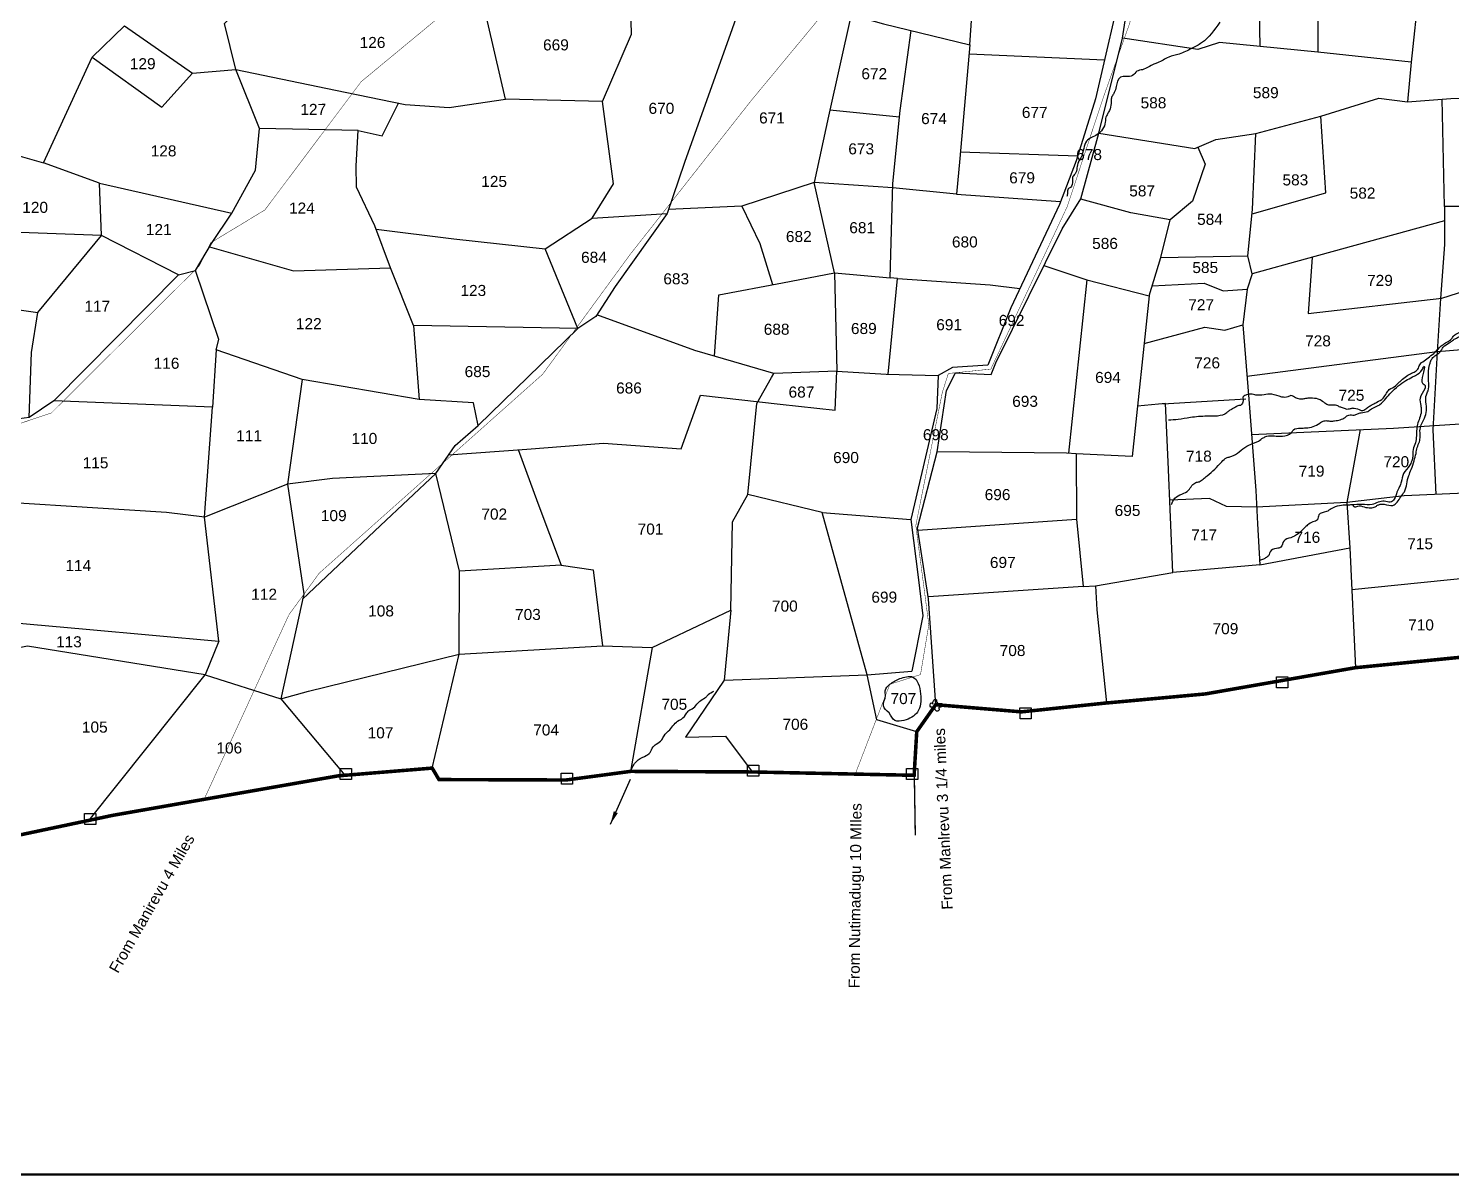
# Model space of a CAD drawing. Header units: feet. Extents: x 746667 to 763555, y 1616206 to 1623008.
# Drawn here: x 750905 to 754121, y 1616206 to 1618800 of the extents above; entities that cross this region are included whole.
import ezdxf
from ezdxf.enums import TextEntityAlignment as Align

# ---------------------------------------------------------------- set-up
doc = ezdxf.new("R2010")
doc.units = ezdxf.units.FT
doc.header["$LTSCALE"] = 15
doc.header["$MEASUREMENT"] = 0
doc.linetypes.add('HIDDEN2', pattern=[0.1875, 0.125, -0.0625])
for name, color, linetype in [('ARROWS', 5, 'Continuous'), ('HILL', 17, 'Continuous'), ('PLOT', 7, 'Continuous'), ('PLOT NO', 7, 'Continuous'), ('ROAD NAME', 255, 'Continuous'), ('ROADS', 6, 'Continuous'), ('TANKS-STREAM', 4, 'Continuous'), ('VILLAGE STONES', 240, 'Continuous')]:
    doc.layers.add(name, color=color, linetype=linetype)
doc.layers.add('VILLAGE BOUNDRY', color=5, linetype='HIDDEN2', lineweight=100)
doc.styles.get("Standard").update_dxf_attribs({"font": 'arial.ttf'})
doc.dimstyles.get("Standard").update_dxf_attribs({"dimtxt": 0.18, "dimasz": 30, "dimexe": 0.18, "dimexo": 0.0625, "dimgap": 0.09, "dimtad": 0, "dimtih": 1, "dimtoh": 1, "dimdec": 4, "dimzin": 0, "dimdsep": 46, "dimtxsty": 'Standard', "dimcen": 0.09, "dimadec": 0, "dimazin": 0, "dimtfac": 1, "dimtdec": 4, "dimtofl": 0, "dimtmove": 0, "dimatfit": 3, "dimfxl": 1, "dimtolj": 1, "dimtzin": 0, "dimarcsym": 0})

msp = doc.modelspace()

# ---------------------------------------------------------------- linework, layer by layer
at = {"layer": 'HILL', "lineweight": -2}
msp.add_spline([(752850.3, 1617251.8), (752863.1, 1617234.8), (752883.7, 1617234.9), (752914.3, 1617253.5), (752921.2, 1617294.7), (752903.5, 1617332.9), (752874.5, 1617329.2), (752851.7, 1617316.5), (752841.2, 1617301.8), (752841.8, 1617290.8), (752837.5, 1617267.7), (752850.3, 1617251.8)], degree=3, dxfattribs=at)
at = {"layer": 'PLOT', "lineweight": -2}
for points in [[(752955.4, 1617270.3), (752939.3, 1617509.9), (752914.2, 1617670.5), (752958.9, 1617841.8), (752979.8, 1617981.1), (753000.2, 1618020.9), (753081.1, 1618016.7), (753091.4, 1618043), (753241, 1618346.2), (753283.5, 1618414.2), (753324.4, 1618562.4), (753377.9, 1618777.2), (753404.8, 1618955), (753424.2, 1619140.4), (753490.8, 1619433.3), (753546.4, 1619696.9), (753591.5, 1620024.6), (753637.8, 1620198.3), (753697.1, 1620360.6)], [(754047.7, 1619330.1), (754022.1, 1619105.9), (754026.1, 1619027), (754047.4, 1618886.6), (754030, 1618723.1), (754021.4, 1618633.9)], [(750691, 1618267.4), (750782.9, 1618341.9), (750800.6, 1618535), (750938.4, 1618495.3), (751048.5, 1618734.4), (751122, 1618805.1), (751275.4, 1618698.1), (751373.7, 1618706.7), (751347.6, 1618811.1), (751394.5, 1618855.2), (751600.8, 1618884.1), (751839.2, 1618913.5), (751995.1, 1619011), (752008.2, 1619137.2)], [(753848.8, 1619138.5), (753818.2, 1618954.9), (753818.8, 1618745.6)], [(752337, 1618940.2), (752529.6, 1618896.9), (752837.4, 1618810.3), (753032.5, 1618762.5), (753047.7, 1618980.8), (753051.8, 1619038.8), (752885.7, 1619050.4), (752854.2, 1619061.6), (752677.8, 1619088.7), (752388.5, 1619103.8)], [(751373.7, 1618706.7), (751620.5, 1618655.5), (751756.4, 1618627.4), (751856, 1618620.7), (751982.8, 1618639.5), (751932.3, 1618857.5), (751937.2, 1618974.7)], [(753688.6, 1618758.8), (753685.1, 1618957.5), (753552, 1618945.5)], [(753382.2, 1618924.9), (753316.8, 1618640.6), (753273.2, 1618500.3), (753235, 1618401.7), (753125, 1618168), (753072.9, 1618038), (752993.6, 1618032.5), (752961.3, 1618014.8), (752957.7, 1617939.8), (752932.2, 1617830.7), (752899.1, 1617689), (752916.8, 1617552.3), (752926.1, 1617471.6), (752901.6, 1617345.8)], [(752529.6, 1618896.9), (752387.6, 1618496.7), (752348.3, 1618381.3), (752230.6, 1618215.9), (752187, 1618148.3), (752146.5, 1618121.1), (751775.3, 1618128), (751723.4, 1618258.2)], [(752202.6, 1618634.6), (752268.1, 1618786.3), (752264.6, 1618906.4)], [(752764, 1618830.9), (752713, 1618601.1), (752681, 1618451.2)], [(752726.4, 1618247.2), (752852.5, 1618235.3), (752858.6, 1618449.2), (752874.7, 1618614.2), (752899.7, 1618795)], [(753032.5, 1618762.5), (753009.6, 1618505.4), (753002.4, 1618425), (752858.3, 1618438.8), (752681, 1618451.2)], [(754030, 1618723.1), (753818.8, 1618745.6), (753597.1, 1618768), (753547.7, 1618752.2), (753378, 1618777.8)], [(751048.5, 1618734.4), (751206.1, 1618621.5), (751275.4, 1618698.1)], [(753030.7, 1618742.4), (753337, 1618728.5)], [(751065.5, 1618449.9), (751364.4, 1618382.1), (751417.6, 1618479.3), (751427.1, 1618573.6), (751373.7, 1618706.7)], [(751650.1, 1618568.9), (751704.4, 1618557), (751741.1, 1618630.5)], [(751690.8, 1618345.6), (751866.3, 1618324), (752072.5, 1618301.4), (752178.7, 1618370.8), (752227, 1618448.3), (752202.6, 1618634.6), (751982.8, 1618639.5)], [(754796.7, 1618395.5), (754595.6, 1618384.1), (754395.6, 1618381.8), (754303.5, 1618396.8), (754105, 1618396.9), (754105, 1618364.7), (753790.5, 1618277.9), (753670.5, 1618244.7), (753660.9, 1618285.6), (753671.7, 1618390.3), (753678.6, 1618562.2), (753826, 1618601.3), (753957, 1618642.1), (754021.4, 1618633.9), (754119.8, 1618641.1), (754306.7, 1618642.1), (754411.2, 1618563.4), (754563, 1618459.4), (754595.6, 1618384.1)], [(754105, 1618396.9), (754100, 1618639.6)], [(752716.2, 1618615.4), (752873.3, 1618600)], [(753670.6, 1618380.1), (753837.5, 1618428), (753826, 1618601.3)], [(751314, 1618305.4), (751504, 1618251.6), (751723.4, 1618258.2), (751688, 1618353.2), (751646.4, 1618440.7), (751645.8, 1618488.5), (751650.1, 1618568.9), (751427.1, 1618573.6)], [(753324.4, 1618562.4), (753540.9, 1618528.3), (753588.9, 1618548.1), (753678.6, 1618562.2)], [(753547.7, 1618531.1), (753564.2, 1618492.6), (753535.9, 1618408.8), (753485.3, 1618367), (753396.2, 1618382.4), (753283.3, 1618413.5)], [(751069.6, 1618331.4), (751065.5, 1618449.9), (750938.4, 1618495.3)], [(753010.9, 1618520.4), (753276.8, 1618511.8)], [(752455.1, 1618058.5), (752465.3, 1618196.8), (752608.8, 1618224.5), (752726.4, 1618247.2), (752681, 1618451.2), (752517.5, 1618397.5), (752351.4, 1618390.3)], [(753002.4, 1618425), (753237.6, 1618408.5)], [(752517.5, 1618397.5), (752557.5, 1618312.9), (752586.6, 1618220.2)], [(751244.2, 1618242.2), (751282.1, 1618252.4), (751318.7, 1618313.3), (751364.4, 1618382.1)], [(752178.7, 1618370.8), (752348.3, 1618381.3)], [(753200.1, 1618263.4), (753296.8, 1618231.1), (753437.6, 1618195.1), (753464.1, 1618281.9), (753485.3, 1618367)], [(754105, 1618364.7), (754105, 1618310.6), (754096, 1618189), (754089.1, 1618068.1), (754079, 1617892.2), (754085.5, 1617745.9)], [(750704.1, 1618188.6), (750926.1, 1618157), (751069.6, 1618331.4), (750782.9, 1618341.9)], [(750962.3, 1617957.5), (751244.2, 1618242.2), (751069.6, 1618331.4)], [(752146.5, 1618121.1), (752072.5, 1618301.4)], [(753464.1, 1618281.9), (753660.9, 1618285.6)], [(753806.2, 1618282.2), (753796.9, 1618154.6), (754099, 1618189.3), (754392, 1618283.2), (754606.4, 1618195.9), (754848.7, 1618201.8)], [(751775.3, 1618128), (751788.2, 1617960.1), (751523.3, 1618006), (751328.7, 1618072.8), (751334.9, 1618096.5), (751282.1, 1618252.4)], [(752726.4, 1618247.2), (752732.2, 1618024.4)], [(752848.2, 1618017.8), (752869.2, 1618234.1), (752852.5, 1618235.3)], [(752869.2, 1618233.7), (753078.7, 1618220.1), (753145.5, 1618211.6)], [(753670.5, 1618244.7), (753659.4, 1618210.1), (753649.3, 1618129.5), (753662.9, 1617961.3), (753678.6, 1617754.6), (753682.9, 1617679), (753688, 1617586.8), (753491.6, 1617569.1)], [(753296.8, 1618231.1), (753255.7, 1617838.8)], [(753444.5, 1618217.7), (753562.5, 1618223.8), (753605.2, 1618206.1), (753659.4, 1618210.1)], [(753437.6, 1618195.1), (753399.4, 1617831.7), (753273.1, 1617837.9), (753251, 1617839), (752958.9, 1617841.8)], [(750906.5, 1617919.7), (750911.7, 1618066.6), (750926.1, 1618157)], [(752583.9, 1618009.9), (752589.5, 1618019.5), (752498.8, 1618045.8), (752411.3, 1618071.2), (752189.3, 1618152)], [(751921, 1617901.6), (752146.5, 1618121.1)], [(753426.2, 1618086.9), (753563.8, 1618124), (753608.6, 1618117.3), (753649.3, 1618129.5)], [(751328.7, 1618072.8), (751320.4, 1617943.1)], [(754584.6, 1618079.3), (754376, 1618091.4), (754089.1, 1618068.1), (753658.7, 1618012.5)], [(751523.3, 1618006), (751490.2, 1617768.9), (751526.9, 1617521), (751475.5, 1617283.4), (751538, 1617301.1), (751878.5, 1617384.5), (752202.6, 1617403.1), (752314.5, 1617399.3), (752492.6, 1617484.2), (752495.7, 1617683.8), (752530.7, 1617745.8), (752550.8, 1617951.5), (752583.9, 1618009.9)], [(751854.5, 1617835.1), (752031, 1617848.5), (752204.7, 1617861.7), (752379.7, 1617848.7), (752424.1, 1617970.1), (752603.9, 1617950.1), (752728.3, 1617936.2), (752732.2, 1618024.4), (752589.5, 1618019.5)], [(752732.2, 1618024.4), (752843.7, 1618017.9), (752961.3, 1618014.8)], [(751335.3, 1617414.2), (751302.9, 1617694.5), (751320.4, 1617943.1), (750962.3, 1617957.5), (750906.5, 1617919.7), (750781.4, 1617903.2)], [(751524.3, 1617509.2), (751700.8, 1617675.2), (751825.3, 1617792.8), (751869.1, 1617856.4), (751921, 1617901.6), (751910.5, 1617952.9), (751788.2, 1617960.1)], [(753316.3, 1617539.3), (753491.6, 1617569.1), (753480.6, 1617819.6), (753474.7, 1617951.3), (753411.3, 1617945)], [(753468.5, 1617950.7), (753656.3, 1617961.8)], [(753669, 1617881.6), (753990.2, 1617896), (754326.3, 1617917.4), (754597.6, 1617917.1), (754797.4, 1617927.5)], [(753915.1, 1617892.6), (753884.9, 1617727.3), (753891.1, 1617624.7)], [(752011.9, 1617847.1), (752055.7, 1617726.4), (752109.1, 1617586.1), (751878.9, 1617571.9)], [(753273.1, 1617837.9), (753273.6, 1617689.9), (753288.7, 1617537.5), (752939, 1617514)], [(751817.3, 1617126.9), (751878.5, 1617384.5), (751878.9, 1617571.9), (751825.3, 1617792.8), (751591.9, 1617782), (751490.2, 1617768.9), (751302.9, 1617694.5), (751216.6, 1617704.7), (750690.8, 1617737.8)], [(754639.5, 1617761.4), (754322.4, 1617756.4), (754203, 1617751.1), (754014.5, 1617742.8), (753884.9, 1617727.3), (753680.8, 1617716.8), (753612.6, 1617718.6), (753574.4, 1617736.8), (753484.4, 1617732.8)], [(753895.7, 1617530.5), (754215.3, 1617563.4), (754207, 1617751.3)], [(752912.5, 1617209.2), (752822, 1617235.8), (752800.1, 1617338.1), (752698.5, 1617704.6), (752530.7, 1617745.8)], [(752698.5, 1617704.6), (752899.1, 1617689)], [(752915.1, 1617665), (753273.6, 1617689.9)], [(753688, 1617586.8), (753891.1, 1617624.7), (753904.3, 1617354)], [(752109.1, 1617586.1), (752181, 1617574.9), (752202.6, 1617403.1)], [(750394.3, 1617525.5), (750654.9, 1617475.1), (751035.2, 1617441.1), (751335.3, 1617414.2), (751303.8, 1617337.9), (750902.6, 1617402.9), (750602, 1617343.6), (750498.9, 1616914.7)], [(753288.7, 1617537.5), (753316.3, 1617539.3), (753319.8, 1617484.8), (753341.7, 1617274.2)], [(752492.6, 1617484.2), (752477.5, 1617325.7), (752390.2, 1617197.2), (752480.6, 1617198.8), (752540.7, 1617118.2)], [(752314.5, 1617399.3), (752265.8, 1617119.5)], [(751042.3, 1617008.9), (751303.8, 1617337.9), (751475.5, 1617283.4), (751620, 1617110.7)], [(752477.5, 1617325.7), (752800.1, 1617338.1), (752901.6, 1617345.8)]]:
    msp.add_lwpolyline(points, dxfattribs=at)
at = {"layer": 'PLOT NO', "lineweight": -2}
msp.add_lwpolyline([(752906.6, 1617110.6), (752908.8, 1616975)], dxfattribs=at)
at = {"layer": 'ROADS', "linetype": 'HIDDEN2', "lineweight": -2, "ltscale": 10, "const_width": 0.994}
for points in [[(753677.9, 1620380.4), (753657.5, 1620267.7), (753604.3, 1620111.2), (753373.1, 1619816.5), (752947.2, 1619356.3), (752882.6, 1619217.4), (752811.3, 1618966.1), (752538, 1618636), (752264.7, 1618288.5), (752067, 1618017.6), (751561.9, 1617567.6), (751493.5, 1617473.7), (751301.8, 1617056.3)], [(753604.3, 1620111.2), (753541.8, 1619825.1), (753486.4, 1619446.2), (753430.5, 1619239.8), (753433.9, 1619147.2), (753414.1, 1619003.3), (753394.3, 1618812.6), (753333, 1618639.9), (753252.7, 1618396.8), (753080, 1618029.2), (752984, 1618019.3), (752970.3, 1617976.6), (752910.4, 1617675.5), (752939.8, 1617451.3), (752921, 1617338.4), (752851.7, 1617316.5), (752773.5, 1617113.3)], [(749837.9, 1617672.4), (750076.8, 1617787.5), (750231.3, 1617825.9), (750304.1, 1617860.1), (750518, 1617878.3), (750788.2, 1617910.2), (750875.1, 1617902.7), (750956.7, 1617930.2), (751154.5, 1618127), (751290.9, 1618262.8), (751316.6, 1618314.7), (751438.9, 1618388.9), (751549.3, 1618535.9), (751656.8, 1618679.2), (751907.3, 1618886.4), (752028.5, 1619025.3), (752412.1, 1619181.9), (752486.2, 1619251.5), (752595.9, 1619300.4), (752675.4, 1619390), (752771.9, 1619507), (752881, 1619550), (753189.7, 1619618.3)]]:
    msp.add_lwpolyline(points, dxfattribs=at)
at = {"layer": 'TANKS-STREAM', "lineweight": -2}
for points in [[(753897.3, 1617940.9), (753912.3, 1617937.7), (753918.8, 1617935.3), (753927.4, 1617939.6), (753935.7, 1617945.4), (753943, 1617949.3), (753952.8, 1617954.4), (753966.8, 1617963.5), (753974.4, 1617975), (753980.6, 1617982.7), (753994.8, 1617991.4), (754000.6, 1617997.1), (754005.2, 1618001.5), (754028.7, 1618018.7), (754036.9, 1618022.6), (754045.4, 1618029.3), (754049.4, 1618038.8), (754059.1, 1618047.9), (754071.2, 1618057.2), (754084.3, 1618067.5), (754091.5, 1618075.4), (754110.5, 1618090), (754121.2, 1618097.3), (754126, 1618104.3), (754137.1, 1618111), (754153.1, 1618123.2), (754161.9, 1618132.3), (754175.2, 1618140.4), (754188.1, 1618148.7), (754200, 1618159.7), (754204.4, 1618165.7), (754212.9, 1618170.4), (754224, 1618175.1), (754231.7, 1618179.5), (754246.6, 1618194.1), (754252.9, 1618199.7), (754264.7, 1618203.7), (754275.5, 1618208.9), (754285, 1618218.1), (754294.1, 1618226.1), (754305.1, 1618234.1), (754325.4, 1618241), (754337.8, 1618250.1), (754345.3, 1618257.6), (754351.8, 1618261.3), (754359.8, 1618262.1), (754364.4, 1618264.7), (754383, 1618283.7), (754387.2, 1618293.4), (754401.9, 1618303), (754405.4, 1618315.6), (754405.2, 1618323.1), (754404.8, 1618341.1), (754409.9, 1618354.6), (754411.3, 1618365.8), (754409.9, 1618377.8), (754418.8, 1618398.1), (754423, 1618404.3), (754453.5, 1618447.5), (754457.7, 1618462.1), (754473.4, 1618479.5), (754483.7, 1618500.1), (754496.7, 1618520.1), (754502.2, 1618533), (754507.2, 1618540.6), (754516.9, 1618548), (754522.7, 1618566.7), (754526.3, 1618577), (754531.7, 1618586.2), (754536.7, 1618604.9), (754540.8, 1618615.8), (754544.6, 1618626), (754549.5, 1618646.8), (754551.7, 1618654.2), (754550.4, 1618673.9), (754555.1, 1618684.5), (754558.9, 1618695.8), (754561.1, 1618719.7), (754559.5, 1618736.8), (754559.7, 1618748.4), (754561.2, 1618755.4), (754561.7, 1618774.4), (754555.1, 1618782.1), (754551.3, 1618814.6), (754550.3, 1618823.3), (754545.3, 1618834.4), (754545.2, 1618850.5), (754545.4, 1618861.8), (754542.8, 1618873.7), (754541.2, 1618879.6), (754541.2, 1618886.3), (754541.4, 1618894.2), (754540.7, 1618901), (754551.2, 1618925.6), (754557.1, 1618935.5), (754561.6, 1618943.4), (754562.3, 1618977.2), (754563.7, 1618994.4), (754564.8, 1619006.1), (754565.7, 1619038.8), (754567, 1619051.5), (754569.8, 1619062.3), (754567.2, 1619075.3), (754568.1, 1619098.8), (754569.3, 1619115.3), (754569.6, 1619132.4), (754576.5, 1619143.5), (754577.4, 1619161), (754581.4, 1619175.4), (754583.6, 1619180.6), (754586.8, 1619192.2), (754589.3, 1619202.7), (754592.5, 1619222.4), (754597, 1619231.3), (754594.8, 1619241.4), (754596.5, 1619251.4), (754601.7, 1619265.3), (754599.1, 1619272.8), (754588.1, 1619283.3), (754582, 1619290.1), (754575, 1619300.3), (754568.1, 1619307.1), (754564.1, 1619314.3), (754555.1, 1619341.1), (754538.5, 1619350.3), (754519.7, 1619361), (754512.7, 1619368.4), (754500.4, 1619373.9), (754485.4, 1619381.4), (754472.3, 1619388.8), (754464.1, 1619395.3), (754437.7, 1619411.1), (754397.5, 1619443.7), (754389, 1619461.2), (754382.7, 1619476.1), (754362.7, 1619521.6), (754344.2, 1619544), (754331.6, 1619568), (754318.8, 1619592.7), (754321.5, 1619627.9), (754316.3, 1619643.1), (754317.8, 1619665.9), (754310, 1619699.9), (754311.9, 1619710.8), (754318.1, 1619727.1), (754308.4, 1619749.3)], [(753597.2, 1618813.8), (753556.5, 1618766.9), (753533.7, 1618754.3), (753505.7, 1618741.5), (753482, 1618734.9), (753456.8, 1618721.5), (753448.5, 1618718.6), (753422.6, 1618706.3), (753410.3, 1618702.6), (753400.2, 1618692.9), (753372.8, 1618689.2), (753363.1, 1618668), (753359.1, 1618654.6), (753354.6, 1618647.3), (753352.1, 1618639.7), (753351.9, 1618629.8), (753347.9, 1618614.1), (753343.6, 1618605.5), (753340.1, 1618598.7), (753338.6, 1618587.6), (753320.4, 1618559.5), (753296.4, 1618544.8), (753290.1, 1618528.3), (753283.1, 1618506.8), (753277.8, 1618497.7), (753270.3, 1618470.7), (753264.5, 1618462.3), (753264.5, 1618455.2), (753260, 1618440.1), (753254.7, 1618436.5), (753253.2, 1618427.1), (753251.7, 1618419.3)], [(753898, 1617722.3), (753900.2, 1617718.6), (753902.1, 1617718), (753912.2, 1617720), (753927.8, 1617716.4), (753935.4, 1617715.8), (753946.7, 1617716.7), (753951.3, 1617719.6), (753956.9, 1617722.6), (753968.8, 1617723.6), (753988.7, 1617721), (754006.7, 1617740.1), (754014.6, 1617752), (754024.6, 1617788.4), (754030.3, 1617802.3), (754036.5, 1617821.8), (754041, 1617838.6), (754043.6, 1617852), (754048.6, 1617864.7), (754050.5, 1617876.5), (754050.2, 1617893.5), (754060, 1617918.2), (754064.5, 1617935.5), (754063.4, 1617954.9), (754064.4, 1617971), (754068.2, 1617980.4), (754069.6, 1617998.3), (754069.5, 1618009.4), (754071.6, 1618038.8), (754074, 1618046), (754077.6, 1618053.4), (754085.5, 1618060.4), (754095.6, 1618068.6), (754102.7, 1618078.9), (754116.1, 1618088.6), (754121.6, 1618092.4), (754129.7, 1618098), (754140.3, 1618103.5), (754150.8, 1618113.1), (754161.8, 1618120.6), (754169.3, 1618125.7), (754205.8, 1618145.2), (754215.6, 1618157.7), (754224, 1618167.5), (754232.3, 1618171.6), (754247.9, 1618187.5), (754255.8, 1618194), (754278.3, 1618203.2), (754298, 1618220.5), (754305.9, 1618226.3), (754316.9, 1618231.1), (754329.8, 1618238.3), (754347.3, 1618247.8), (754361, 1618254), (754394, 1618282.4), (754397.5, 1618289.4), (754414.9, 1618311.6), (754410.3, 1618331.5), (754416.7, 1618360.5), (754419.5, 1618382), (754442.5, 1618393.2), (754456.6, 1618397.8), (754471.3, 1618405), (754494.5, 1618418.8), (754502.4, 1618423.3), (754511, 1618428.9), (754524.9, 1618431.1), (754532.6, 1618436.6), (754536.4, 1618441), (754541, 1618443.8), (754549.6, 1618447.7), (754556.3, 1618449.6), (754567.2, 1618473.1), (754567.8, 1618500.8), (754567.5, 1618513.1), (754565.7, 1618543.7), (754562.1, 1618553.9), (754559.3, 1618564.3), (754556.3, 1618571.1), (754547.8, 1618581.4), (754542.6, 1618586.5)], [(753488, 1617722.7), (753495.9, 1617737), (753511.7, 1617746.6), (753526.8, 1617755.5), (753534.6, 1617765.7), (753543.2, 1617772.8), (753551.2, 1617774.6), (753559.6, 1617780.4), (753568.9, 1617787.8), (753602.1, 1617819.8), (753612.7, 1617828.9), (753620.3, 1617830.7), (753628.5, 1617833.7), (753662.8, 1617857.2), (753684.8, 1617866.3), (753695.6, 1617873.7), (753703.6, 1617877.2), (753738.9, 1617877.3), (753759.5, 1617885.7), (753764.1, 1617891.6), (753780.1, 1617895.8), (753792.2, 1617896.2), (753823.4, 1617906.8), (753831.4, 1617911.8), (753839.6, 1617912.5), (753848.7, 1617911.5), (753857.1, 1617912.3), (753869.7, 1617914.8), (753880.5, 1617920), (753889.1, 1617925.4), (753901.4, 1617925.4), (753908.8, 1617927.8), (753916.8, 1617930.5), (753931.9, 1617933.5), (753940.3, 1617939), (753952.2, 1617945.3), (753959.1, 1617949), (753972.7, 1617962.8), (753984.8, 1617976.5), (754018.3, 1618003.4), (754033.2, 1618011.5), (754039.9, 1618015.1), (754055.3, 1618029), (754059.7, 1618035.5), (754059.7, 1618029.9), (754053.9, 1618004.3), (754056, 1617997.2), (754061.6, 1617991.9), (754060.8, 1617984.8), (754050.3, 1617963.6), (754051.7, 1617946.7), (754052.9, 1617937.8), (754050.3, 1617921.9), (754045.3, 1617907.7), (754042.5, 1617893.9), (754041.6, 1617873.7), (754038.6, 1617858.9), (754033.7, 1617843), (754033.7, 1617830.8), (754031.4, 1617821.6), (754026.3, 1617810.9), (754012.9, 1617792.9), (754007.8, 1617773.8), (754003.6, 1617763.4), (753997.8, 1617750.8), (753991.9, 1617735.3), (753982.9, 1617728.2), (753969.3, 1617730.4), (753941.7, 1617723.1), (753918.7, 1617723), (753895.7, 1617722.1), (753885.2, 1617721.5), (753868, 1617720.3), (753849.4, 1617713.2), (753838.5, 1617706.9), (753821.5, 1617699.4), (753818, 1617688.7), (753807.9, 1617683.5), (753795.8, 1617676.8), (753788.4, 1617669.7), (753757.8, 1617647.9), (753741.9, 1617640.4), (753735.5, 1617626.6), (753725.5, 1617623.5), (753711, 1617615.8), (753709.1, 1617609.7), (753702.8, 1617603.2), (753696.1, 1617599.3), (753687.5, 1617596.3)], [(753897.3, 1617940.9), (753889.9, 1617938.7), (753885.6, 1617938.2), (753877.1, 1617940.8), (753872.3, 1617942.5), (753869.4, 1617943.3), (753862.1, 1617946.8), (753855.1, 1617947.7), (753848.1, 1617947.5), (753844.2, 1617947.6), (753835.1, 1617952), (753824, 1617959.9), (753807.1, 1617963.3), (753801.5, 1617963.3), (753791.4, 1617962.7), (753783.1, 1617961.1), (753763.7, 1617967.1), (753758.1, 1617969.2), (753751.3, 1617966.5), (753737.9, 1617966), (753714.8, 1617972.3), (753697.5, 1617971.1), (753679.1, 1617970.5), (753668.1, 1617972.6), (753662, 1617972.1), (753654.3, 1617969.3), (753649.9, 1617966.1), (753650.2, 1617961.4), (753649.7, 1617954.5), (753647.2, 1617949.9), (753644.3, 1617947.2), (753640.3, 1617947), (753632.7, 1617942.9), (753628.6, 1617940.9), (753625.9, 1617939), (753618.4, 1617934.9), (753613.2, 1617930.6), (753568.7, 1617922.5), (753531, 1617919.5), (753503.2, 1617915.4), (753481.4, 1617913.4)], [(752265.8, 1617119.5), (752278.9, 1617142.2), (752297.1, 1617153.3), (752310, 1617162.4), (752316.6, 1617174.7), (752323.5, 1617180.7), (752336.3, 1617191.1), (752341.3, 1617199.9), (752354.2, 1617213.7), (752375.2, 1617235), (752380.5, 1617237.5), (752392.8, 1617251.7), (752399.3, 1617258.3), (752405, 1617260.9), (752415.3, 1617271.2), (752424.7, 1617280.1), (752436.3, 1617287.6), (752441.4, 1617293), (752454.2, 1617300.6)]]:
    msp.add_spline(points, degree=3, dxfattribs=at)
at = {"layer": 'VILLAGE BOUNDRY', "lineweight": -2, "ltscale": 25, "const_width": 8}
msp.add_lwpolyline([(754186.8, 1617382), (753904.3, 1617354), (753564.6, 1617294.6), (753335.5, 1617273.6), (753149.1, 1617254.1), (752955.4, 1617270.3), (752912.5, 1617209.2), (752906.6, 1617110.6), (752540.7, 1617118.2), (752265.8, 1617119.5), (752119.7, 1617100), (751832.6, 1617101), (751817.3, 1617126.9), (751604.9, 1617109.4), (751095.8, 1617020.2), (750882.2, 1616975.1)], dxfattribs=at)
at = {"layer": 'VILLAGE BOUNDRY', "lineweight": -2}
msp.add_lwpolyline([(752906.6, 1617110.6), (752908.8, 1616975)], dxfattribs=at)
at = {"layer": 'VILLAGE STONES', "color": 5, "const_width": 5}
msp.add_lwpolyline([(746669.5, 1623005.6), (763273.4, 1623005.6), (763273.4, 1616208), (746669.5, 1616208)], close=True, dxfattribs=at)
at = {"layer": 'VILLAGE STONES', "lineweight": -2}
for points in [[(753725.8, 1617333.5), (753751.4, 1617333.6), (753751.4, 1617308.8), (753725.9, 1617308.7)], [(753145.8, 1617263.2), (753171.3, 1617263.2), (753171.4, 1617238.5), (753145.9, 1617238.4)], [(751609.4, 1617125.8), (751634.9, 1617125.9), (751635, 1617101.1), (751609.5, 1617101.1)], [(752109.1, 1617115.2), (752134.6, 1617115.3), (752134.7, 1617090.5), (752109.2, 1617090.4)], [(752530.1, 1617133.3), (752555.7, 1617133.4), (752555.7, 1617108.6), (752530.2, 1617108.6)], [(752889.1, 1617125.9), (752914.6, 1617126), (752914.7, 1617101.2), (752889.2, 1617101.1)], [(751031.8, 1617024), (751057.3, 1617024.1), (751057.4, 1616999.4), (751031.9, 1616999.3)]]:
    msp.add_lwpolyline(points, close=True, dxfattribs=at)
msp.add_spline([(752949.4, 1617271.9), (752950.2, 1617279.4), (752955.6, 1617282.4), (752959.4, 1617273.8), (752971.2, 1617271.8), (752966.5, 1617264.7), (752962.2, 1617264.7), (752963.3, 1617258.5), (752955.3, 1617256.9), (752952.8, 1617264.2), (752944.3, 1617265), (752945.2, 1617274.4), (752949.7, 1617271.9)], degree=3, dxfattribs=at)

# ---------------------------------------------------------------- texts
at = {"layer": 'PLOT NO', "lineweight": -2}
for s, p in [('126', (751682.4, 1618767.8)), ('669', (752097, 1618762.4)), ('129', (751163, 1618719.8)), ('672', (752816.5, 1618697.2)), ('589', (753701.4, 1618654.3)), ('127', (751548.4, 1618616.5)), ('670', (752335.4, 1618618.9)), ('677', (753179.2, 1618609.7)), ('588', (753447.6, 1618631.4)), ('671', (752585.3, 1618597.2)), ('674', (752951.5, 1618595.7)), ('128', (751210.1, 1618522.6)), ('673', (752787, 1618527.3)), ('678', (753302, 1618514.3)), ('125', (751957.3, 1618453.6)), ('679', (753150.6, 1618461.8)), ('583', (753768.3, 1618457.1)), ('587', (753421.9, 1618432.2)), ('582', (753920.2, 1618427.2)), ('120', (750919.9, 1618394.9)), ('124', (751522.8, 1618393.3)), ('681', (752789.2, 1618349)), ('584', (753575.3, 1618367.9)), ('121', (751199.1, 1618344.8)), ('682', (752645.9, 1618329)), ('680', (753021.2, 1618316.8)), ('586', (753338.1, 1618313.4)), ('684', (752182.9, 1618282)), ('585', (753564.6, 1618259)), ('683', (752368.9, 1618233.4)), ('729', (753959.5, 1618229.8)), ('123', (751910.2, 1618207)), ('117', (751060.3, 1618171.3)), ('727', (753555.3, 1618174.7)), ('122', (751538.4, 1618131.9)), ('691', (752985.7, 1618129.6)), ('692', (753126.9, 1618139.3)), ('688', (752595.8, 1618119.3)), ('689', (752792.9, 1618121)), ('728', (753819.4, 1618093)), ('116', (751216.8, 1618042.4)), ('726', (753568.9, 1618043.3)), ('685', (751919.7, 1618023.6)), ('694', (753344.8, 1618010.4)), ('686', (752262.1, 1617986.5)), ('687', (752651.9, 1617977.3)), ('725', (753895.1, 1617970)), ('693', (753157.4, 1617956.3)), ('111', (751403.4, 1617878.5)), ('110', (751664, 1617872.3)), ('698', (752955.5, 1617880.9)), ('115', (751056.4, 1617817.3)), ('690', (752752.6, 1617829.2)), ('718', (753550.2, 1617832.3)), ('720', (753996.4, 1617819.7)), ('719', (753805, 1617798.4)), ('696', (753095.2, 1617745.4)), ('695', (753389, 1617709.5)), ('109', (751594.8, 1617697.9)), ('702', (751957.6, 1617701.3)), ('701', (752310.8, 1617667.4)), ('717', (753562, 1617654.2)), ('716', (753795.4, 1617648.8)), ('715', (754050.3, 1617634.3)), ('114', (751017.3, 1617585)), ('697', (753107, 1617592)), ('112', (751437.5, 1617520)), ('699', (752839.1, 1617513.5)), ('108', (751701.7, 1617482.3)), ('700', (752614.4, 1617493.2)), ('703', (752033.7, 1617474.3)), ('710', (754052.3, 1617450.7)), ('709', (753610.2, 1617442.2)), ('113', (750996.2, 1617412.5)), ('708', (753129.1, 1617392.8)), ('705', (752364.5, 1617271.3)), ('707', (752882.4, 1617284.2)), ('706', (752638.1, 1617226)), ('105', (751054.7, 1617219.6)), ('107', (751700.5, 1617206.7)), ('704', (752074.8, 1617213.3)), ('106', (751358.6, 1617172.5))]:
    msp.add_text(s, height=25, rotation=0.1736, dxfattribs=at).set_placement(p, align=Align.MIDDLE_CENTER)
at = {"layer": 'ROAD NAME', "lineweight": -2}
for s, rotation, p in [('From Manlrevu 3 1/4 miles ', 92.5028, (752994, 1616807.3)), ('From Nutimadugu 10 MIles ', 89.3305, (752783.2, 1616628.8)), ('From Manirevu 4 Miles ', 60.3791, (751107, 1616661.2))]:
    msp.add_text(s, height=24.855, rotation=rotation, dxfattribs=at).set_placement(p)

# ---------------------------------------------------------------- leaders
at = {"layer": 'ARROWS', "lineweight": -2}
msp.add_leader([(752220.1, 1616999.8), (752265.3, 1617101.6)], dimstyle='Standard', override={"dimgap": 0.09, "dimtad": 0}, dxfattribs=at)

doc.saveas('drawing.dxf')
